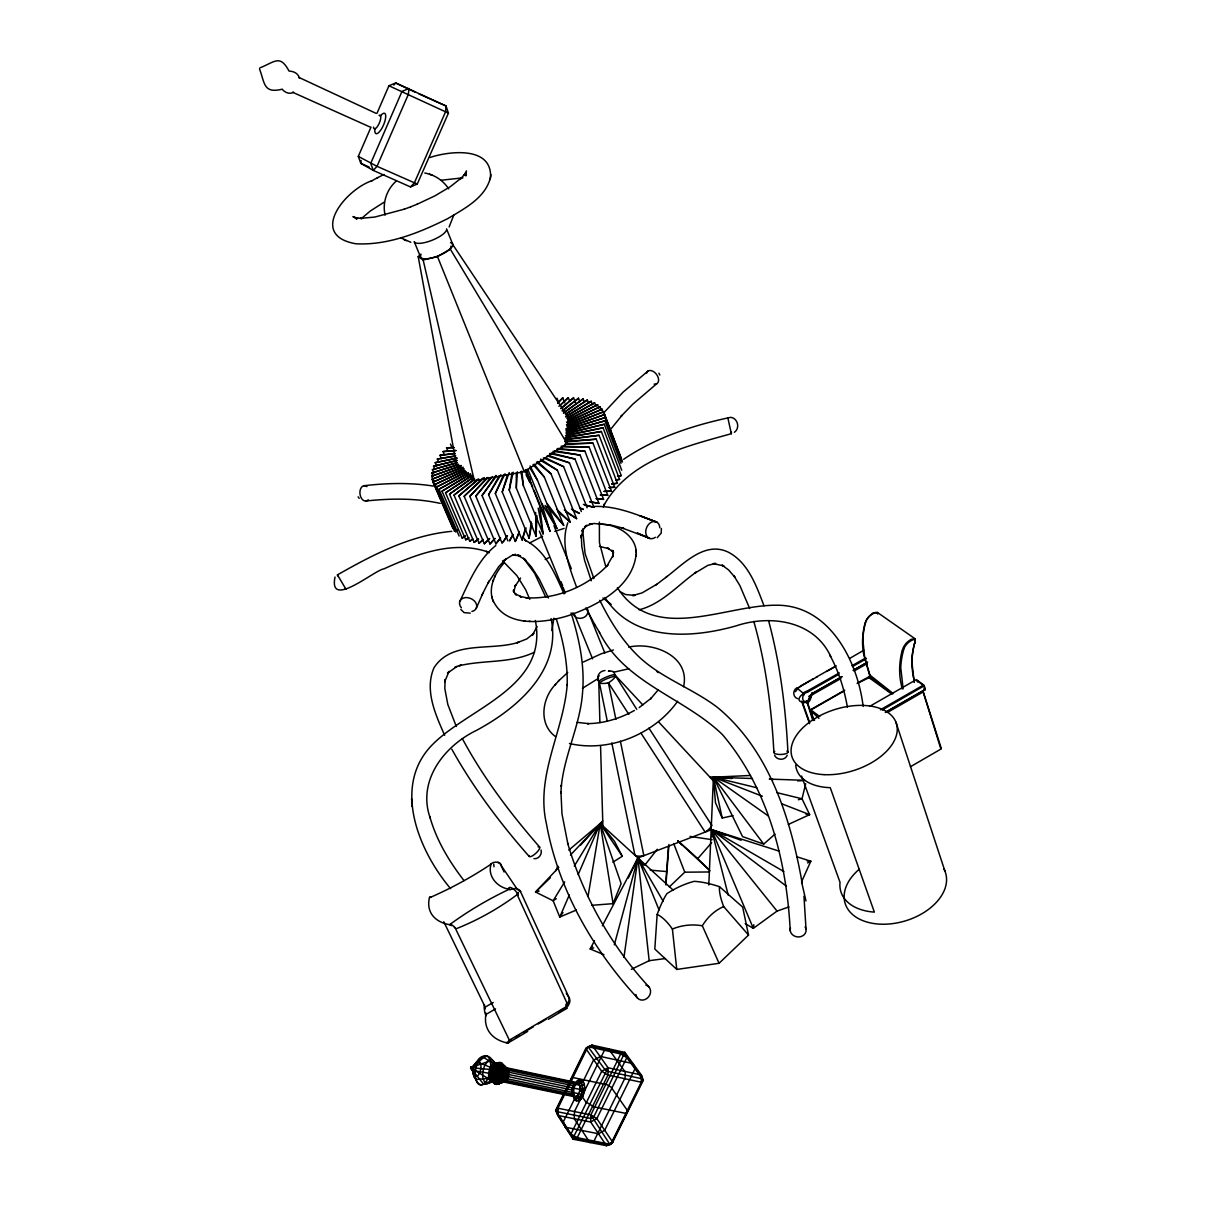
<?xml version="1.0" encoding="UTF-8"?>
<svg xmlns="http://www.w3.org/2000/svg" width="1206" height="1206" viewBox="0 0 1206 1206"><rect width="100%" height="100%" fill="white"/><g stroke="black" fill="none" stroke-linecap="round" stroke-linejoin="round"><path stroke-width="1.5" d="M536.987 515.701L536.052 536.248L516.304 488.038L516.304 472.993M560.971 791.98L561.966 813.809L567.92 844.155L567.619 843.084C583.207 896.269 611.306 946.032 648.843 986.825M624.859 1052.416L626.819 1057.602L643.311 1080.229L641.29 1082.234L607.945 1075.059L601.704 1071.26L585.754 1048.511L592.025 1045.105L608.065 1067.762L607.945 1075.059L577.146 1137.861L573.046 1139.188L570.966 1134.017L601.704 1071.26L608.065 1067.762L641.351 1074.998L641.29 1082.234L610.598 1144.404L606.452 1145.7L573.046 1139.188L557.73 1115.414L555.649 1110.289L585.754 1048.511L592.025 1045.105L624.859 1052.416L641.351 1074.998L643.311 1080.229L612.708 1142.203L610.598 1144.404L572.006 1136.61L556.69 1112.852L557.926 1108.224L587.955 1046.642L604.884 1069.511L608.005 1071.41L641.321 1078.616L642.331 1077.621L625.839 1055.009L622.809 1053.17L589.975 1045.873L586.855 1047.577L556.795 1109.249L557.835 1111.811L590.759 1118.459L593.834 1116.756L624.859 1052.416L620.743 1053.923L587.955 1046.642M582.649 529.66L585.091 553.614L593.91 578.624M625.115 1078.752L625.205 1071.486M812.769 693.495L812.754 693.329A5.291 4.206 -50.5 0 0 809.558 697.701L809.181 698.832A4.553 3.618 -50.3 0 1 808.141 700.369C801.236 705.239 800.648 692.953 807.734 692.154A41.185 32.472 -50 0 1 809.347 691.113L838.667 674.425M450.622 888.686C418.301 850.426 391 784.277 433.934 743.167C471.064 707.002 548.413 686.515 535.343 620.457M557.926 1108.224L557.73 1115.414L590.684 1122.017L596.849 1118.61L626.819 1057.602L620.743 1053.923L590.834 1114.887L590.684 1122.017L606.452 1145.7L612.708 1142.203L596.849 1118.61L590.834 1114.887L557.926 1108.224L555.649 1110.289L570.966 1134.017L577.146 1137.861M665.712 883.621L668.516 846.099M708.796 885.038L713.424 777.192L750.509 775.473M560.911 793.005L561.378 785.076L561.303 786.433C564.498 754.308 580.312 724.821 582.558 692.515C584.91 665.516 579.151 638.517 571.026 612.889M516.304 488.038L517.374 471.757M657.134 914.57L654.813 949.047L676.777 969.443L719.062 963.293L748.534 935.072L742.67 907.108L719.53 886.712A52.958 16.462 24.1 0 0 694.098 881.345A53.531 29.034 -28 0 0 666.858 893.676L665.305 896.224A55.808 11.864 -76 0 0 657.511 913.515L657.18 914.434A56.742 22.763 72.5 0 1 672.405 929.072L676.777 969.443M665.923 885.008L668.923 844.456M877.742 614.08L877.41 612.437L915.037 638.758L914.947 641.984M420.849 254.119L418.196 256.607L456.411 464.204L474.35 480.802L524.324 471.727L567.091 443.597L569.307 418.889L451.768 243.115M553.901 618.226L551.866 630.617M361.107 160.473L360.805 163.353L373.257 170.408L410.507 186.93L417.261 184.051L448.436 113.123L446.039 105.992L395.719 82.973L388.935 85.762L376.981 113.319M795.432 691.671L798.101 688.129M337.71 575.88L337.439 574.87C372.865 554.715 410.522 535.132 451.768 531.333M517.178 894.626A229.547 195.01 -37.8 0 1 455.672 928.937L509.369 1040.145L508.977 1041.999M599.382 522.047L599.427 542.625L605.834 566.88M941.012 749.016L910.394 766.76M512.053 472.571L509.234 490.149L529.057 538.283L531.288 521.972M753.84 924.701L753.328 928.334L745.202 923.63M372.036 180.689C345.655 189.402 307.44 235.592 356.056 243.793C388.287 245.421 419.402 232.743 447.728 218.618C464.37 208.653 485.716 197.799 490.495 177.252M490.556 176.905C491.701 146.077 449.31 151.036 429.969 157.489M623.939 957.458L637.944 857.963L711.57 829.622L778.925 851.074M490.164 179.573L490.887 174.553M636.15 553.976C632.818 587.367 597.045 605.412 568.84 615.482C544.615 623.17 505.043 628.416 492.726 599.714M451.496 925.65L449.597 924.701A54.104 31.477 -26.7 0 1 429.426 897.792L429.939 896.676L431.19 897.113M588.015 896.586L600.226 823.547L602.744 820.864M915.068 641.426L914.585 639.391L911.525 640.25M529.057 538.283L531.921 523.54M915.264 641.306L915.294 641.215A8.548 6.693 -53.4 0 1 915.098 642.059L914.57 643.446A72.33 55.612 -54.1 0 0 911.796 660.933L914.178 682.415M841.969 676.732L812.497 693.465A4.327 3.437 -50.5 0 0 809.904 697.279L808.306 700.46L805.412 702.405A5.698 5.427 -58.8 0 1 804.673 702.57L803.92 702.676M509.234 490.149L513.168 472.255M683.546 686.802C690.556 656.35 653.441 641.441 628.733 647.125M599.382 827.18L600.226 823.547L673.4 890.314M395.854 181.443C386.613 189.719 382.257 203.09 385.106 215.181M453.742 215.196L449.114 226.984M805.683 783.719L802.02 798.779L809.648 814.638L788.377 824.422M567.091 443.597L450.29 249.084L451.029 246.099M504.44 562.629C494.957 572.82 487.601 587.774 493.299 601.613M870.943 678.526L864.672 657.587L862.878 639.949A68.742 53.757 -53.9 0 1 865.365 623.276L866.134 620.879A13.055 10.341 -53.3 0 1 873.099 613.537M914.57 643.446L914.826 642.466M614.306 944.856L637.944 857.963L643.778 865.034M903.158 688.867L900.761 667.702A70.958 54.662 -53.8 0 1 903.445 650.562L904.244 648.104M507.53 474.606L502.224 491.958L522.123 540.032L525.092 529.328M522.123 540.032L526.102 528.002M567.83 522.741C560.112 544.177 569.322 567.106 576.634 587.352M502.224 491.958L509.218 472.586M603.271 507.033L604.462 503.972L603.905 505.344C629.035 459.908 685.249 446.582 731.409 433.678L731.394 432.261M591.814 905.314L613.07 903.656L621.12 883.576L600.226 823.547L568.78 850.109M503.595 474.727L495.319 493.465L515.294 541.464L519.379 531.469M492.892 581.337L493.586 579.664M494.535 577.373L495.199 575.775M537.107 626.502L532.374 635.155L533.896 633.391L526.705 638.984L516.982 642.783L518.821 642.18C491.535 651.3 452.009 639.783 434.009 667.747C424.256 690.179 435.562 714.661 444.667 735.283M634.235 866.617L637.944 857.963L663.3 901.455M369.142 167.046L360.805 163.353L358.303 156.388L371.011 127.112M569.322 894.958L559.765 917.057L553.132 900.776L535.524 892.003L558.815 867.355M578.156 874.561L600.226 823.547L614.532 841.396L622.296 856.29L612.829 862.2M476.325 608.171L482.807 593.367M515.294 541.464L519.153 533.052M555.755 870.807L557.956 866.044M459.697 601.704C469.255 581.699 478.058 559.72 495.817 545.504M628.251 878.104L637.944 857.963L659.064 910.002M335.027 577.041C328.243 609.889 374.508 569.986 383.93 568.855C415.708 554.534 452.657 540.002 487.541 551.851L486.274 551.368L489.259 552.74M593.654 1059.788L583.101 1081.405A3.437 2.608 -39.1 0 1 578.895 1083.727A7.221 3.784 -79.7 0 0 578.322 1083.063A7.025 3.678 -79.7 0 0 577.644 1082.656A7.643 3.995 -79.7 0 0 576.136 1082.671A3.512 2.729 73.8 0 0 579.016 1079.852A11.05 5.789 -79.8 0 1 581.247 1079.837A10.703 5.608 -79.7 0 1 584.322 1084.375M563.232 1122.047L574.433 1099.148A3.437 2.593 -38.6 0 0 573.061 1095.666M495.319 493.465L505.043 473.762M593.955 1141.147L624.693 1078.661M481.646 595.643L489.259 580.704M594.528 940.71L590.186 948.986L603.965 954.685M602.352 925.816L637.944 857.963L649.16 960.7L631.326 969.338M512.957 534.439L509.475 540.951L513.183 534.74M507.892 540.861L488.596 494.671L499.435 475.601M608.065 1067.762L574.056 1135.946L575.096 1138.524L608.533 1145.052L612.708 1142.203M564.664 881.857L553.132 900.776L556.268 898.711M574.282 866.104L600.226 823.547L622.296 856.29M488.068 583.056L498.696 566.669L506.203 558.695L503.957 560.428L511.661 555.559L515.61 554.413L512.565 555.107L520.479 555.755L517.525 555.077L525.726 560.021L523.736 558.423L531.439 566.986L539.112 578.85L548.474 598.01M488.596 494.671L500.897 474.727M502.45 1070.868L502.329 1070.853A5.97 2.427 27.5 0 1 501.621 1070.672A3 1.221 27.5 0 1 500.535 1070.235L499.314 1069.586A3.799 1.553 27.5 0 0 498.636 1069.285A8.728 3.573 27.5 0 0 498.153 1069.104L497.354 1068.787A4.221 1.719 27.4 0 1 496.676 1068.486L495.229 1067.717A1.869 0.769 27.4 0 0 494.385 1067.4A1.899 0.769 27.4 0 0 493.736 1067.416A7.01 2.849 27.5 0 0 493.39 1067.521L490.631 1067.416L478.119 1062.245L475.918 1062.953L472.496 1067.174L470.642 1067.416M503.128 541.856L507.093 535.796M787.232 755.288C785 760.73 776.845 760.443 774.538 755.212M677.666 701.214C654.315 734.288 609.136 752.755 569.458 743.514M502.133 543.363L482.068 495.56L495.952 475.42M658.175 689.892L650.622 698.832L651.421 698.033L639.15 707.605M503.204 541.841L507.47 535.75M562.976 912.55L559.765 917.057L576.468 909.972M482.068 495.56L496.375 476.129M555.68 684.239C542.007 698.033 538.178 723.992 555.469 736.58M470.807 1067.204C476.37 1066.27 476.883 1057.843 482.49 1056.592A15.256 7.402 -78.7 0 1 487.103 1056.139C492.018 1056.35 494.189 1066.315 499.751 1063.255A7.206 5.955 -64.5 0 1 500.324 1062.968A1.96 1.613 -64.5 0 1 501.168 1062.848A1.93 1.598 -64.5 0 1 501.817 1063.3L502.691 1064.461A9.678 4.764 -78.9 0 1 504.711 1067.702A4.251 2.653 -17.1 0 0 505.118 1068.034L505.676 1068.365A8.728 5.442 -16.9 0 1 506.023 1068.561A3.814 2.382 -17 0 1 506.414 1068.893L506.942 1069.616A3.015 1.884 -17.1 0 0 507.681 1070.084A6.015 3.754 -17.2 0 0 508.344 1070.265L508.465 1070.295M490.902 477.365L475.797 496.118L495.907 543.831L500.43 537.951M610.884 429.004L622.07 415.286L620.939 416.462L632.788 404.191L656.742 383.734M644.848 865.094L657.3 849.25M495.907 543.831L500.52 538.162M520.555 578.051L514.977 586.402L515.655 584.804L513.892 591.543L513.771 589.613L514.058 592.161L513.5 590.277L514.269 592.628L513.304 590.91L516.274 595.025L514.962 593.593L521.444 596.97L519.816 596.352L527.429 597.935L525.906 597.784C556.072 599.518 587.216 586.84 607.914 564.89L606.95 566.036L613.236 555.077L612.874 556.931L613.311 551.459L613.387 553.418L612.859 550.961L613.372 552.876L612.362 550.614L613.281 552.348L611.804 550.283L613.07 551.76L607.357 548.021L608.97 548.685L599.382 546.424M475.797 496.118L492.395 476.626M592.493 946.288L590.186 948.986L593.684 947.886M603.543 413.04L623.216 392.025L648.119 370.981M708.827 869.541L697.746 858.642L711.676 842.632M558.468 681.089L567.74 672.451M487.103 477.561L469.812 496.359L489.953 543.966L494.777 538.509M393.834 85.098L395.719 82.973L415.663 92.334M554.82 685.204L559.252 680.199M580.372 845.361L600.226 823.547L613.07 903.656M557.85 403.121L562.765 397.769L564.74 402.879M734.379 432.291C740.288 428.266 737.846 418.18 730.73 417.336C693.269 425.19 655.567 437.552 623.608 459.305M489.953 543.966L495.018 538.509M570.468 855.039L600.226 823.547M410.507 186.93L414.336 182.92L445.602 111.736L446.039 105.992L418.979 93.902M469.812 496.359L487.978 477.531M557.579 403.136L562.765 397.769M626.11 1112.972L628.19 1110.877M482.867 478.164L464.159 496.269L484.33 543.77L489.561 538.524M361.152 218.753L370.272 211.035L384.051 202.216M560.293 405.382L568.297 397.633L569.624 401.04M484.33 543.77L489.591 538.72M550.268 877.847L535.524 892.003L539.112 891.038M669.36 886.862L684.767 872.194L709.52 871.968M558.906 406.332L568.297 397.633M464.159 496.269L484.33 477.561M478.104 479.099L458.883 495.862L479.068 543.243L483.244 539.489M713.334 780.749A8.759 5.653 -42.4 0 0 709.671 777.146L713.424 777.192L742.534 836.602L763.7 844.094L774.991 834.145M570.875 1079.053L573.106 1077.094M561.212 408.578L573.559 397.784L575.533 402.91M479.068 543.243L483.244 539.625M940.876 748.971L922.922 691.159L922.952 692.048L887.48 712.429M458.883 495.862L478.797 479.159M560.73 408.533L573.559 397.784M573.257 1096.209A3.392 1.899 -13.9 0 0 572.262 1093.706A7.492 3.92 -79.7 0 1 572.021 1091.129A7.025 3.678 -79.7 0 1 572.126 1089.727A7.221 3.784 -79.7 0 1 572.443 1088.249L573.438 1088.219A10.688 5.608 -79.7 0 0 573.061 1090.314A10.628 5.578 -79.7 0 0 572.91 1092.41A10.733 5.623 -79.8 0 0 573.287 1096.194A10.658 5.593 -79.8 0 0 575.292 1100.143A10.733 5.623 -79.8 0 0 576.347 1100.746M474.184 479.129L453.999 495.138L474.199 542.414L478.435 538.946M665.652 577.568C683.018 564.604 704.394 540.529 728.349 552.197C748.338 562.629 756.433 586.086 764.001 605.774M562.584 410.869L578.518 398.221L579.83 401.658M474.199 542.414L478.571 538.976M562.056 410.794L578.518 398.221M453.999 495.138L474.802 479.234M655.386 585.392L667.159 576.408M582.423 688.325L598.568 678.254M806.663 702.917L807.583 702.842A6.437 5.125 -50.3 0 0 810.884 697.49A3.558 2.819 -50.5 0 1 813.055 694.324L812.573 693.51A4.251 3.181 -48.1 0 0 809.919 697.264A5.729 4.553 -50.3 0 1 806.965 702.013L812.769 720.284M473.491 476.747L449.536 494.113L469.737 541.268L472.677 539.067M788.95 906.927L777.041 911.088L753.328 928.334L711.57 829.622L741.147 840.25M563.473 413.206L583.116 398.945L584.443 402.382M469.737 541.268L472.752 539.097M798.372 687.933L800.633 686.365A40.914 32.351 -50 0 1 802.231 685.325L810.206 680.742M563.579 412.618L583.116 398.945M449.536 494.113L472.586 477.983M465.727 539.806L468.742 537.755L465.727 539.806L445.542 492.772L471.682 475.375M565.493 414.532L587.352 399.97L588.679 403.407M798.628 687.435L800.814 685.988A42.3 23.849 -18 0 1 802.397 685.008L804.402 683.817M798.357 687.616L796.97 688.912M482.49 1056.592L493.42 1063.828L496.48 1063.556A7.146 5.427 61.1 0 1 496.932 1063.285A1.93 1.462 60.9 0 1 497.671 1063.164A11.397 5.593 -78.9 0 1 501.153 1062.863A10.929 5.367 -78.9 0 1 503.445 1066.511A1.884 1.176 -17 0 1 504.048 1066.858L504.726 1067.702M657.195 537.71L661.235 533.067L661.37 528.469M565.674 413.914L587.352 399.97M445.542 492.772L472.27 475.571M656.953 584.201L642.074 592.915L632.592 595.568L634.884 595.417L625.658 594.558L619.703 591.528M470.219 473.868L442.014 491.159L462.184 538.072L465.365 536.082M565.584 416.959L591.196 401.266L592.508 404.719M811.337 711.404L813.703 720.57M844.381 690.797L810.326 710.274L818.949 718.369M869.767 674.983L893.224 693.586M462.184 538.072L465.32 536.173M565.87 416.266L591.196 401.266M442.014 491.159L470.747 474.124M418.196 256.607L423.155 259.983L437.507 256.637L450.29 249.084M509.369 1040.145L568.147 1005.608L517.148 894.581M495.53 1008.879L485.897 1014.502A52.22 33.376 -27.5 0 0 506.249 1042.738L511.043 1039.934M515.821 1037.115L519.017 1035.245M523.796 1032.426L533.369 1026.803M538.147 1024L546.122 1019.311M558.875 1011.819L563.669 1009M508.495 1042.708L527.655 1031.447M548.248 1019.341L567.408 1008.08M493.254 1002.457L485.219 1007.131L443.778 921.731M508.555 1074.456A6 0.814 7.1 0 1 507.877 1074.305L506.264 1073.717A8.683 1.176 7.2 0 0 505.932 1073.626L504.289 1073.008A10.914 5.367 -78.9 0 1 502.51 1079.476A10.718 5.261 -78.9 0 1 499.284 1083.606L500.234 1083.003A4.357 3.301 61.8 0 1 500.927 1082.732L501.621 1082.596A8.909 6.769 61.3 0 0 502.028 1082.521A3.889 2.955 61.5 0 0 502.585 1082.325L503.49 1081.737A3.09 2.352 61.7 0 1 504.41 1081.526A6.166 4.688 61.8 0 1 505.118 1081.616L576.423 1096.435M882.189 709.972L923.932 685.958L925.108 689.817L924.369 688.219M885.913 712.037L925.228 689.425L924.158 685.355L916.862 680.018L917.495 681.993M885.279 712.475L924.912 689.802L923.947 689.154M869.662 706.354L916.063 679.777L923.902 685.897M880.38 709.791L923.359 685.129M529.63 542.971L542.61 536.278M804.764 683.817L806.121 683.048M813.055 694.309L840.883 678.526M853.999 671.079L867.099 663.647M844.713 690.224L810.779 709.58L810.266 711.058L813.477 720.208M857.511 682.943L869.677 676.415L892.033 693.54M857.165 683.516L870.28 677.018M806.271 682.762L812.678 679.129M816.206 677.154L836.21 665.833M849.823 658.34L863.722 650.275M826.683 671.425L833.753 667.431M839.301 672.903L811.849 688.445M852.024 665.682L865.848 657.858M852.582 666.541L866.405 658.702M812.723 693.224L841.818 676.732M853.139 670.31L867.687 662.049M853.441 670.235L866.541 662.803M459.124 536.052L438.984 489.259L468.335 472.692M566.926 418.482L594.618 402.834L595.93 406.301M811.955 679.747L817.231 676.777M811.593 688.596L808.729 690.164A40.974 22.462 -18.7 0 1 807.01 691.053L805.457 691.807M910.801 639.451L915.037 638.758M873.234 613.04L877.365 612.392M873.054 613.372L875.677 612.422L876.732 613.221M377.222 177.885L383.93 174.493M567.302 417.743L594.618 402.834M438.984 489.259L467.943 473.445M593.849 1060.074L600.166 1056.622M371.222 181.126L377.855 177.538M634.431 710.455C620.125 718.414 603.965 723.525 587.518 723.63L588.664 723.66L577.177 722.364M583.267 662.064L601.025 653.878L613.417 649.974M807.583 862.923L810.839 861.22L796.653 856.712M455.823 532.057L436.451 487.118L465.908 471.787M567.966 420.095L597.588 404.688L598.9 408.156M545.187 559.539L548.986 557.594M567.559 419.778L597.588 404.688M436.451 487.118L466.27 472.119M797.256 688.34L802.955 693.013L804.824 692.108M454.526 531.273L457.843 529.675L454.526 531.273L432.034 479.264L461.401 467.476M470.551 1068.064L472.209 1069.375L474.079 1077.29L475.918 1079.476L489.274 1078.345L491.777 1079.476A7.01 4.357 -16.9 0 0 492.169 1079.958A1.899 1.176 -16.8 0 0 492.772 1080.305A1.884 1.176 -16.8 0 0 493.676 1080.259A10.643 5.231 -78.9 0 0 495.877 1083.877L497.279 1083.169A4.372 3.588 -64 0 1 497.927 1082.958L498.726 1082.822A8.97 7.402 -64.3 0 0 499.194 1082.747A3.92 3.226 -64.2 0 0 499.857 1082.536L501.018 1081.918A3.105 2.563 -64.2 0 1 502.073 1081.707A6.181 5.08 -64.1 0 1 502.796 1081.797L574.011 1096.601M464.642 470.265L434.446 484.722L464.928 470.626M567.031 422.613L600.075 406.784L601.402 410.266M495.048 1083.983A11.397 5.593 -78.9 0 0 498.545 1083.712A11.005 5.397 -78.9 0 0 501.862 1079.476A11.201 5.502 -78.9 0 0 503.746 1072.873A11.261 5.533 -78.9 0 0 503.445 1066.526A1.899 1.191 -17 0 0 502.555 1066.541A7.025 4.387 -17 0 0 501.892 1066.677L498.289 1066.662L490.118 1060.994L471.094 1067.37M566.684 422.221L600.075 406.784M534.544 652.129C511.193 663.541 484.164 659.788 459.426 665.697L461.28 665.079L455.054 667.114L456.953 666.496L447.486 673.129L449.039 671.395L444.728 681.722L445.165 679.581L444.818 688.551L447.818 704.44L456.275 726.434M453.004 528.53L432.969 482.099L463.722 468.591M566.458 424.798L602.08 409.151L619.944 456.26M417.05 204.281L434.989 195.824L450.366 186.644L461.792 177.614L460.406 179.001L465.169 173.649L464.009 175.518L466.436 170.92L465.848 175.895L465.667 174.161M495.877 1083.877L496.043 1083.802A11.095 5.457 -78.9 0 0 499.284 1083.606A1.93 1.462 61.6 0 1 498.545 1083.742A1.945 1.477 61.6 0 1 497.776 1083.29A7.176 5.457 61.5 0 1 497.294 1082.837L494.128 1081.239L485.792 1084.3L483.516 1084.058L470.837 1068.23M567.89 423.623L602.08 409.151M432.969 482.099L463.933 468.983M410.643 206.844L417.14 204.236M567.227 426.336L603.588 411.743L621.482 458.989M567.046 425.839L603.588 411.743M432.034 479.264L463.255 467.204M404.116 209.256L410.779 206.799M433.828 481.375L431.627 476.234L461.144 465.486M565.961 428.627L604.553 414.578L622.507 461.928M554.82 531.379L564.137 528.424M567.619 427.467L604.553 414.578M431.627 476.234L461.189 465.923M404.477 209.12L374.764 217.065L360.504 218.376L362.493 218.392L355.529 217.758L357.669 218.301L352.936 216.583L356.901 219.085L355.393 217.879M433.21 476.46L431.733 473.054L458.521 464.28M566.127 430.346L605.005 417.608L621.663 461.551M590.247 1142.549L594.362 1141.238M566.127 429.758L605.005 417.608M431.733 473.054L458.491 464.687M433.843 473.114L432.381 469.707L457.195 462.486M565.976 432.155L604.899 420.834L621.03 463.315M613.537 672.255L628.793 668.772M504.726 1079.084A8.728 3.573 27.5 0 1 504.364 1079.099L503.761 1079.114A4.266 1.749 27.7 0 0 503.309 1079.174L502.51 1079.476A1.884 0.769 27.6 0 1 501.862 1079.491A1.915 0.784 27.6 0 1 501.003 1079.159A7.04 2.879 27.6 0 1 500.4 1078.857L496.932 1077.651L487.933 1078.375L471.003 1068.019M566.76 431.356L604.899 420.834M432.381 469.707L457.119 462.893M798.402 799.714L802.02 798.779L776.709 792.598M435.004 469.647L433.542 466.255L456.968 460.3M566.217 433.889L604.266 424.241L621.738 470.219M566.413 433.255L604.266 424.241M433.542 466.255L456.833 460.707M752.514 778.518L713.424 777.192L715.444 802.638L722.183 818.06L733.097 815.603M493.676 1080.274L495.259 1079.898A4.221 2.623 -16.9 0 1 495.998 1079.807L496.842 1079.762A8.728 5.442 -16.9 0 0 497.339 1079.747A3.799 2.367 -16.9 0 0 498.078 1079.641L499.42 1079.325A3.015 1.869 -16.9 0 1 500.55 1079.249A5.985 3.708 -16.9 0 1 501.289 1079.355L572.383 1094.159M436.647 466.074L435.2 462.682L457.074 457.963M565.463 435.909L603.075 427.798L621.256 475.586L617.608 476.34M639.09 609.814C661.762 604.025 677.772 585.151 696.269 572.081L694.686 573.272L707.801 565.388L715.625 563.413L713.334 563.594L723.917 565.961L722.017 565.101L728.65 569.986L734.921 577.282L733.896 575.835L739.836 585.483L749.68 608.548M566.458 435.11L603.075 427.798M435.2 462.682L456.878 458.355M470.265 613.145L464.114 612.633L460.813 609.422M440.868 180.282L462.953 177.81M617.623 476.28L621.256 475.586M809.603 697.686L810.884 697.49M438.788 462.426L437.341 459.034L455.687 455.793M565.101 437.884L601.342 431.492L619.598 479.37L615.889 479.988M507.937 1042.979L506.43 1042.798M566.217 437.1L601.342 431.492M437.341 459.034L455.476 456.139M501.334 1082.641L501.485 1082.626A9.151 4.507 -78.9 0 0 504.244 1079.084A9.331 4.598 -78.9 0 0 505.811 1073.596M615.934 479.913L619.598 479.37M441.411 458.702L439.964 455.325L454.647 453.335M566.277 439.708L599.065 435.291L617.412 483.259L611.819 483.938L617.412 483.259M649.16 960.7L665.426 958.529M565.674 439.21L599.065 435.291M439.964 455.325L454.933 453.577M364.031 485.716C387.005 483.063 410.402 482.43 433.301 486.093M444.486 454.948L443.039 451.572L455.808 450.411M565.328 441.969L596.277 439.18L614.698 487.239L609.09 487.646M366.232 500.972C390.834 498.349 415.964 498.048 440.235 503.384M564.815 441.426L596.277 439.18M443.039 451.572L456.034 450.652M797.663 780.9L802.955 780.583M609.181 487.541L614.698 487.239M447.984 451.18L446.552 447.803L454.029 447.486M564.936 444.321L592.96 443.13L611.472 491.249L604.055 491.445M865.35 623.261L865.124 623.487A15.301 12.105 -53.4 0 1 865.923 620.984A13.748 10.884 -53.3 0 1 873.28 613.206M565.493 443.718L592.96 443.13M446.552 447.803L453.863 447.652M573.061 1090.314L572.126 1089.727M594.573 506.445C616.387 505.751 637.115 514.676 657.074 522.304L639.964 515.791L655.34 521.58M604.191 491.279L611.472 491.249M561.529 446.823L589.146 447.125L607.764 495.304L600.437 495.078M584.654 1088.159A3.407 0.904 1.5 0 1 579.935 1088.279A7.492 3.92 -79.7 0 0 579.679 1085.686A3.407 1.899 -13.9 0 0 584.292 1084.345A10.944 5.729 -79.8 0 1 584.654 1088.159A10.628 5.563 -79.8 0 1 584.503 1090.284L579.815 1089.696A7.191 3.769 -79.7 0 1 579.558 1091.098A7.221 3.784 -79.7 0 1 577.357 1095.591A7.115 3.724 -79.7 0 1 575.805 1096.736A7.613 3.98 -79.7 0 1 574.297 1096.736A7.04 3.678 -79.7 0 1 573.634 1096.329A3.482 2.789 -56 0 1 575.292 1100.128M470.973 1067.189C477.591 1065.968 480.44 1057.587 487.103 1056.124A14.623 7.085 -78.7 0 1 490.118 1061.009A15.075 7.296 -78.7 0 1 487.902 1078.556M561.167 446.175L589.146 447.125M769.262 779.091L804.628 780.312M600.332 494.897L607.764 495.304M807.236 861.024L810.839 861.22L801.553 881.812L805.985 900.988M504.289 1073.008L502.842 1072.722A6.995 0.95 7.1 0 0 502.178 1072.647L490.48 1069.496L471.109 1067.687M556.84 449.145L584.88 451.119L603.573 499.359L596.126 498.666M731.906 778.503L713.424 777.192L722.183 818.06M650.245 870.159L666.059 871.501M903.369 650.547L902.495 650.29A15.784 12.316 -53.2 0 1 903.249 647.667A14.186 11.08 -53.2 0 1 910.847 639.617M523.404 620.788L524.927 620.924M528.982 621.256L530.369 621.376M337.439 574.87L345.971 589.221L345.278 588.618M557.594 448.481L584.88 451.119M596.337 498.485L603.573 499.359M806 814.216L809.648 814.638L781.654 803.754M600.347 524.143C617.743 524.263 637.959 536.353 636.21 555.906M572.096 1089.998L501.093 1075.179A5.94 0.799 7.2 0 0 500.369 1075.028L497.113 1074.606A8.683 1.176 7.2 0 1 496.601 1074.531L491.897 1073.792A6.965 0.95 7.2 0 1 491.641 1073.672L475.601 1071.003L470.551 1067.747M552.966 451.33L580.146 455.084L598.945 503.369L589.915 501.907M690.028 836.406L712.158 839.693M554.549 450.773L580.146 455.084M533.911 858.672C538.494 859.35 542.399 854.361 541.057 850.004M589.824 501.606L598.945 503.369M565.328 1127.188L598.508 1133.761L604.703 1130.308L634.989 1068.818L633.029 1063.602L599.97 1056.335M592.508 1106.55L625.899 1113.409M501.44 1079.491A7.432 3.663 -78.9 0 1 502.495 1070.898A7.206 3.558 -78.9 0 1 504.817 1068.109L575.518 1082.973M496.676 1068.486A9.738 4.794 -78.9 0 1 499.601 1064.747A10.1 4.96 -78.9 0 1 502.691 1064.461A4.342 3.588 -64.8 0 0 503.158 1064.898L503.776 1065.335A8.97 7.402 -64.3 0 1 504.153 1065.591A3.904 3.226 -64.5 0 1 504.621 1066.044L505.329 1067.039A3.09 2.548 -64.7 0 0 506.143 1067.642A6.166 5.08 -64.8 0 0 506.822 1067.853L507.063 1067.898A7.206 3.558 -78.9 0 1 508.585 1070.325L579.558 1085.204M502.57 1070.898L573.302 1085.717A3.407 1.342 28.2 0 0 574.795 1084.39M508.781 1074.516L579.86 1089.38M577.93 1082.792L507.063 1067.898A7.522 3.708 -78.9 0 0 504.741 1068.109M572.895 1077.516L605.744 1084.495M579.558 1091.098L584.111 1092.38A10.703 5.608 -79.7 0 0 584.503 1090.239M424.768 173.031C434.537 174.659 443.356 180.629 448.722 188.905M504.636 1068.079L504.515 1068.049A6.105 4.613 60.8 0 1 503.807 1067.853A3.06 2.322 60.9 0 1 502.857 1067.265L501.892 1066.285A3.874 2.94 61.1 0 0 501.319 1065.848A8.909 6.769 61.2 0 0 500.882 1065.591L500.173 1065.184A4.296 3.256 60.8 0 1 499.601 1064.747L498.44 1063.602A1.915 1.462 60.9 0 0 497.671 1063.164M549.619 453.486L575.006 459.019L593.91 507.334L584.85 505.133M429.442 897.792A208.08 109.173 -26.5 0 0 491.098 864.144C487.088 876.445 497.852 887.887 509.445 889.214M509.294 889.184L509.369 889.199A241.728 158.483 -27.2 0 0 449.597 924.685M756.81 787.759L713.424 777.192L763.7 844.094M551.278 452.989L575.006 459.019M564.966 1007.99L565.252 1008.065A7.945 6.166 -39.3 0 0 569.443 998.417L520.479 891.52M259.938 67.853C274.832 61.988 279.913 54.059 289.003 71.018C293.631 71.471 297.686 72.707 299.525 78.149L299.043 77.486L375.88 113.258M731.333 433.678L727.896 418.06M583.433 504.394L593.91 507.334M410.839 242.27L400.889 237.929M547.132 455.868L569.473 462.878L587.126 507.771M579.875 508.269L583.312 509.46M769.88 778.488L773.242 779.649M520.238 891.445L519.228 890.857M548.805 455.476L569.473 462.878M429.472 174.192L430.632 174.599M430.994 174.734L432.155 175.156M417.261 184.051L377.026 166.322L358.303 156.388M579.86 507.877L583.297 509.218M762.403 796.262L713.424 777.192L768.237 815.919M470.672 1068.245C476.008 1073.054 475.149 1090.556 486.41 1082.702C488.731 1081.993 492.5 1080.094 494.008 1083.094A7.221 5.955 -64.2 0 0 494.37 1083.561A1.96 1.613 -64.1 0 0 495.033 1084.013A1.945 1.598 -64 0 0 495.877 1083.862M712.203 836.949L711.57 829.622L725.349 835.351M388.935 85.762L448.436 113.123M543.393 457.888L563.609 466.632L581.337 511.54M649.989 538.554L637.265 533.052L648.285 537.755L621.211 527.64L623.954 528.454L611.065 525.077L594.211 523.51L589.463 524.128L592.297 523.645L584.593 526.781L587.005 525.183L581.835 531.137L583.433 528.56L581.051 537.801L581.307 535.057L581.789 546.574L584.609 560.458L591.287 580.749M369.941 126.962L292.726 92.319L293.51 92.289C288.385 95.349 282.988 90.631 282.279 89.184C263.194 93.887 264.868 82.913 259.501 68.908M403.693 239.512L404.824 240.039M405.171 240.19L406.286 240.718M572.579 510.289L579.332 513.424M524.444 539.926C545.594 550.042 554.971 573.8 564.061 593.925M545.112 457.587L563.609 466.632M716.681 778.88L713.424 777.192L716.56 779.242M571.478 509.128L579.498 513.319M728.243 895.199L711.57 829.622L783.87 871.561M540.454 460.315L557.413 470.265L576.619 518.64L565.765 511.887M605.955 1084.058L612 1087.767M586.508 1102.284L592.719 1106.113M611.186 604.357L602.94 597.995M809.935 697.294L808.729 696.299M540.62 459.139L557.413 470.265M564.318 510.032L576.619 518.64M656.999 671.606L658.401 672.586M715.037 833.934L711.57 829.622L786.508 886.274M891.897 694.189L868.365 677.139M536.414 462.139L550.961 473.732L570.272 522.108L557.79 511.691M502.525 560.79L516.861 575.579L525.665 589.749L529.781 599.322M811.713 692.817L812.723 693.706M806.181 701.379L806.965 702.028M518.881 890.586L518.007 889.817M819.763 716.545L810.794 709.897M923.118 691.43L941.208 748.172M802.955 693.013L804.055 694.731M677.742 840.612L697.746 858.642M537.529 461.581L550.961 473.732M677.787 840.868L709.957 870.717M556.675 509.279L570.272 522.108M677.727 840.959L681.722 844.743M517.645 889.455L516.711 888.445M637.582 998.176C592.794 949.589 558.182 889.244 546.424 823.743C535.283 775.518 563.715 731.288 567.227 684.284L567.167 685.46C567.875 662.742 563.036 640.22 556.207 618.678M642.798 704.892L614.728 674.682A9.301 5.563 -43.3 0 0 609.799 671.094M659.049 722.379L713.289 780.779M533.052 464.611L544.298 477.033L563.684 525.394L546.981 506.264M719.53 886.712A53.365 15 57.3 0 0 723.675 906.58L748.534 935.072M529.057 856.305C499.962 823.231 473.31 787.774 451.828 749.258M516.575 888.294L500.942 865.184L504.078 871.968M539.685 847.14C510.47 813.613 483.38 777.855 462.32 738.585M523.54 558.333L534.59 573.242L545.821 597.272M711.57 829.622L777.041 911.088M605.005 597.588C633.316 642.12 691.958 638.441 736.353 625.793C770.408 614.472 814.291 620.623 830.723 656.516L829.879 655.205C838.743 671.38 844.275 689.184 847.426 707.319M617.412 587.759C654.059 644.185 723.766 605.276 775.594 605.231C828.748 604.221 857.602 660.466 863.134 706.339M534.137 464.099L544.298 477.033M523.208 537.439L526.238 541.343M547.464 504.108L563.684 525.394M464.054 880.651C449.16 861.416 436.316 840.115 429.788 816.522L430.21 818.015C416.959 780.87 444.17 745.941 476.46 730.384C517.148 708.54 561.86 670.325 551.097 618.603M814.608 720.118L813.975 718.927M358.107 496.857L359.192 498.349M624.783 1071.395L608.517 1048.768L604.417 1050.305L574.463 1111.57L574.282 1118.731L589.84 1142.459M611.789 1088.189L627.964 1111.299M570.664 1079.491L574.448 1085.129M582.392 1096.932L586.297 1102.721M599.397 632.245C624.738 683.395 684.043 697.339 722.469 734.62C768.222 788.558 786.779 861.446 790.232 930.851M636.783 709.369L614.728 674.682A9.301 1.658 -22.6 0 0 606.362 677.018A9.301 1.658 -22.6 0 0 598.749 681.315L599.895 722.59M648.918 728.138L711.736 825.251M628.854 714.404L608.412 682.852A9.301 2.729 -11.5 0 1 599.442 682.958L598.749 681.315A9.301 5.548 -1.3 0 1 599.171 675.737M641.049 733.218L705.133 832.11A9 3.317 -33.3 0 0 711.676 825.266M529.886 467.973L537.439 480.139L556.931 528.469L541.449 503.008L527.806 469.285M566.247 993.171L567.076 994.513M525.454 471.199L530.127 478.812M567.348 994.965L569.443 998.417M585.845 607.93L594.648 624.331M594.287 623.743L599.638 632.637M590.834 1114.887L609.588 1143.951L611.653 1143.303L642.301 1081.239L641.351 1074.998M530.052 465.968L537.439 480.139M545.097 505.45L556.931 528.469M526.057 474.787L530.097 482.686L525.228 470.672M599.789 600.332C609.965 620.758 621.783 640.145 638.095 655.989C661.024 678.058 692.184 688.204 717.269 707.274C769.503 750.207 790.85 819.175 802.216 883.425M658.943 373.167L659.833 375.036M723.675 906.58A54.195 44.17 -87.2 0 0 702.314 925.771L719.062 963.293M435.306 484.797L437.522 489.938M572.865 612.829C574.885 622.01 589.96 618.874 587.654 609.407M561.664 583.387L561.031 581.91L561.423 583.207M562.071 584.322L562.659 585.724M450.471 444.034L451.888 447.411M564.257 592.116L539.368 531.183M414.306 241.833L420.638 257.285M520.856 471.486L523.389 485.656L543.062 533.911L539.489 503.791L534.017 490.299M574.026 613.372L592.568 658.823M525.409 469.797L550.042 531.318L541.449 503.008M553.961 525.756L571.342 568.75M587.955 611.186L604.824 652.959M525.816 470.069L532.645 486.923M437.507 256.637L524.324 471.727M563.428 1122.349L565.508 1127.489M446.537 228.854L452.747 244.351M563.081 587.473L565.282 593.111M556.976 398.191L558.303 401.583M673.672 843.522L684.767 872.194M540.137 505.51L550.042 531.318M801.598 776.061L840.024 882.31A52.672 34.054 -16.8 0 0 874.365 912.113L830.256 787.669A54.587 32.14 -17.6 0 1 795.734 765.071M807.583 702.842L813.718 720.238M802.895 703.46L809.588 722.394M801.613 701.183L809.573 723.706M870.476 678.405L863.541 653.546A73.234 57.225 -54 0 1 864.943 623.472M895.877 722.077L944.976 871.245M753.795 621.437C765.991 663.978 771.493 708.193 773.89 752.288M491.716 596.352L492.274 598.221M526.404 469.405L530.459 483.018M768.614 620.819C780.161 663.692 785.709 707.997 787.925 752.288M902.133 688.897L900.565 681.104A75.541 58.174 -53.9 0 1 902.239 650.23M914.404 681.812L912.867 674.048M423.155 259.983L474.35 480.802M615.904 719.409L608.412 682.852A9.301 2.623 -33.1 0 0 615.422 676.325A9.301 1.643 -22.6 0 0 607.055 678.661A9.301 1.643 -22.6 0 0 599.442 682.958L607.311 721.203M620.381 741.193L643.868 855.687A9.015 3.482 -11.4 0 1 634.929 855.235M611.789 742.926L634.944 855.235M538.193 508.163L543.062 533.911M521.866 471.124L523.389 485.656M485.837 1012.965L485.912 1013.809M803.95 896.179L806.03 929.208M485.294 1008.925L485.219 1007.96M637.944 857.963L638.411 863.511M411.548 798.598L412.12 806.618M636.029 550.253L636.09 552.212M600.573 746.393L602.879 825.974M535.63 512.444L536.052 536.248M538.072 846.823A7.055 2.156 -42.6 0 1 536.218 852.959A7.055 2.156 -42.6 0 1 529.027 855.521M368.237 499.781A7.718 5.05 83.1 0 1 361.634 498.591A7.718 5.05 83.1 0 1 360.669 488.656A7.718 5.05 83.1 0 1 366.956 486.621M786.855 750.991A7.04 2.171 -1.6 0 1 785.588 753.795A7.04 2.171 -1.6 0 1 776.483 754.097A7.04 2.171 -1.6 0 1 774.765 751.383M646.461 373.363A7.718 5.035 52.8 0 1 652.793 371.177A7.718 5.035 52.8 0 1 658.582 379.317A7.718 5.035 52.8 0 1 654.119 384.141M645.873 985.121A8.005 6.904 -50.9 0 1 650.441 992.96A8.005 6.904 -50.9 0 1 642.934 1000.06A8.005 6.904 -50.9 0 1 635.924 994.543M461.37 607.764A8.939 6.663 23 0 1 463.27 598.086A8.939 6.663 23 0 1 475.586 602.442A8.939 6.663 23 0 1 471.893 611.472M446.491 230.044A17.397 5.367 -22 0 1 430.648 240.808A17.397 5.367 -22 0 1 414.306 241.863M450.486 242.617A17.321 5.472 -22 0 1 439.09 255.506A17.321 5.472 -22 0 1 420.864 254.888M602.97 825.944A8.759 5.653 0.7 0 1 602.291 821.437M598.704 681.435A9.316 8.02 24.3 0 1 604.99 670.506M608.698 670.853A9.316 8.02 24.3 0 1 609.739 671.214M608.412 671.124A9.301 7.266 -21.9 0 1 609.09 671.139M943.635 868.441A52.476 34.22 -16.7 0 1 919.394 915.128A52.476 34.22 -16.7 0 1 854.15 915.806A52.476 34.22 -16.7 0 1 859.185 869.315M569.142 998.674A5.487 2.578 -55.7 0 1 567.016 1004.101M565.946 1004.176A5.548 1.131 86.2 0 1 565.343 1008.849M508.54 888.415A7.146 2.759 47.8 0 1 512.912 888.656A7.146 2.759 47.8 0 1 518.414 895.154M518.55 892.666A5.261 1.613 -36.2 0 1 516.771 894.219M455.205 928.168A5.774 0.829 42.2 0 1 454.361 927.474M490.902 863.798A8.517 6.904 -49.2 0 1 501.123 865.049A5.156 4.191 -37.1 0 0 497.776 862.305M509.837 889.907A8.683 6.919 -28.8 0 1 520.706 891.385M485.098 1007.854A4.688 1.915 75.7 0 1 485.098 1006.995M485.777 1013.643A4.673 1.447 72.5 0 1 485.792 1014.336M509.068 1042.361A5.774 2.623 57.4 0 1 507.832 1042.723M450.773 924.233A5.623 1.613 40.3 0 1 455.129 927.761M494.023 866.797A6.98 1.116 80 0 1 493.736 864.144M486.139 1015.723A5.608 1.07 81.3 0 1 484.45 1010.221A5.608 1.07 81.3 0 1 484.556 1004.824M805.111 926.856A8.005 6.919 6.3 0 1 799.05 936.956A8.005 6.919 6.3 0 1 790.458 927.927M655.386 537.288A8.939 6.678 -66.9 0 1 645.979 534.092A8.939 6.678 -66.9 0 1 651.617 522.077A8.939 6.678 -66.9 0 1 659.848 527.791M672.405 929.072A55.295 48.843 32.1 0 1 702.314 925.771M904.153 648.074A13.492 10.522 -53.2 0 1 911.419 640.507M912.897 674.033A75.405 57.933 -54.2 0 1 914.615 643.19M797.739 698.711A5.789 5.141 -82 0 1 797.045 687.721M803.995 701.545A5.804 3.558 -33.2 0 1 799.065 699.616A5.804 3.558 -33.2 0 1 803.241 693.993M380.131 116.349A11.035 3.603 -66.8 0 1 385.709 116.831A11.035 3.603 -66.8 0 1 379.332 131.876A11.035 3.603 -66.8 0 1 375.006 128.454M379.046 115.339A7.417 2.412 -66.9 0 1 379.016 123.766A7.417 2.412 -66.9 0 1 373.483 127.112M480.666 1064.28A7.929 3.829 -78.6 0 1 480.847 1068.742M480.606 1064.189A7.598 3.663 -78.6 0 0 479.053 1061.642A7.929 3.829 -78.6 0 0 476.671 1061.883A7.598 3.663 -78.6 0 0 474.486 1064.808M478.3 1062.215A14.623 7.085 -78.7 0 1 482.626 1056.577M488.626 1060.466A12.346 6.015 -78.8 0 1 492.365 1060.104A11.834 5.759 -78.8 0 1 494.822 1064.039A12.196 5.94 -78.8 0 1 493.043 1078.224M493.073 1078.089A11.909 5.804 -78.8 0 1 489.5 1082.687A12.346 6.015 -78.8 0 1 485.732 1082.973A11.834 5.759 -78.8 0 1 483.32 1078.978M485.129 1065.29A11.909 5.804 -78.8 0 1 488.671 1060.692M493.224 1063.737A9.723 4.764 -78.8 0 1 496.194 1063.466A9.331 4.568 -78.8 0 1 498.138 1066.586M496.797 1077.35A9.331 4.568 -78.8 0 1 493.993 1080.953M490.541 1067.325A9.331 4.568 -78.8 0 1 493.314 1063.737M494.746 1064.25A9.512 4.658 -78.8 0 1 497.641 1063.994A9.105 4.462 -78.8 0 1 499.54 1067.039A9.392 4.598 -78.8 0 1 498.184 1077.953A9.166 4.492 -78.8 0 1 495.44 1081.375A9.497 4.658 -78.8 0 1 492.545 1081.601A9.166 4.492 -78.8 0 1 490.721 1078.496M492.108 1067.747A9.105 4.462 -78.8 0 1 494.822 1064.25M496.209 1063.737A10.432 5.11 -78.9 0 1 499.39 1063.436A10.01 4.899 -78.8 0 1 501.485 1066.782A10.311 5.05 -78.8 0 1 500.008 1078.767M493.314 1067.581A10.01 4.899 -78.8 0 1 496.299 1063.722M493.736 1067.416A10.718 5.261 -78.9 0 1 496.932 1063.285A11.095 5.442 -78.9 0 1 500.324 1062.983A10.643 5.216 -78.9 0 1 502.555 1066.541A10.96 5.382 -78.9 0 1 502.842 1072.722A10.914 5.352 -78.9 0 1 501.003 1079.159A10.718 5.261 -78.9 0 1 497.776 1083.29A11.095 5.442 -78.9 0 1 494.37 1083.546A10.643 5.216 -78.9 0 1 492.169 1079.958M494.52 1067.385A10.929 5.367 -78.9 0 1 497.776 1063.179M504.801 1067.823A10.1 4.96 -78.9 0 1 505.073 1073.506M494.867 1074.516A10.1 4.96 -78.9 0 1 496.57 1068.622M500.746 1065.516A9.482 4.673 -78.9 0 1 503.656 1065.26A9.09 4.477 -78.9 0 1 505.555 1068.305M505.646 1068.41A9.482 4.673 -78.9 0 1 505.902 1073.762M496.299 1074.712A9.482 4.673 -78.9 0 1 497.882 1069.164M498.108 1069.013A9.09 4.477 -78.9 0 1 500.822 1065.516M501.892 1066.3A8.894 4.387 -78.9 0 1 504.621 1066.044A8.517 4.206 -78.9 0 1 506.414 1068.893A8.789 4.327 -78.9 0 1 505.163 1079.114M505.208 1078.752A8.517 4.206 -78.9 0 1 502.631 1082.038M499.42 1069.571A8.517 4.206 -78.9 0 1 501.967 1066.285M502.857 1067.265A8.02 3.965 -78.9 0 1 505.314 1067.039A7.688 3.799 -78.9 0 1 506.942 1069.616A7.929 3.904 -78.9 0 1 503.43 1081.872M502.812 1067.22A7.929 3.904 -78.9 0 0 499.118 1074.878A7.929 3.904 -78.9 0 0 500.957 1082.068A8.02 3.95 -78.9 0 0 503.49 1081.722M507.952 1074.44A7.583 3.739 -78.9 0 0 507.741 1070.174A7.266 3.588 -78.9 0 0 506.143 1067.642A7.583 3.739 -78.9 0 0 503.807 1067.853A7.266 3.588 -78.9 0 0 501.696 1070.642M500.249 1075.209A7.583 3.739 -78.9 0 1 501.53 1070.762M507.56 1078.646A7.206 3.558 -78.9 0 1 505.389 1081.42M578.895 1083.727A7.146 3.739 -79.7 0 1 579.679 1085.686M573.709 1096.329A7.115 3.724 -79.7 0 1 572.353 1093.721M480.772 1068.591A7.794 3.754 -78.6 0 1 479.46 1073.189A7.658 3.693 -78.6 0 1 477.169 1076.144A7.929 3.829 -78.6 0 1 474.787 1076.34A7.658 3.693 -78.6 0 1 473.295 1073.762M473.038 1069.33A7.794 3.754 -78.6 0 1 474.365 1064.777M475.737 1079.656A15.075 7.296 -78.7 0 1 477.968 1062.275M483.169 1079.129A12.196 5.94 -78.8 0 1 484.948 1065.049M498.138 1066.586A9.618 4.703 -78.8 0 1 496.751 1077.757M490.329 1067.355A9.618 4.703 -78.8 0 0 488.927 1078.466A9.331 4.568 -78.8 0 0 490.963 1081.496A9.723 4.764 -78.8 0 0 493.947 1081.254M490.541 1078.631A9.392 4.598 -78.8 0 1 491.897 1067.792M491.596 1079.521A10.311 5.05 -78.8 0 1 493.088 1067.612M492.093 1079.958A10.914 5.352 -78.9 0 1 493.676 1067.34M494.324 1067.34A11.201 5.502 -78.9 0 0 492.711 1080.29A11.005 5.397 -78.9 0 0 495.123 1083.998M493.601 1080.259A10.914 5.367 -78.9 0 1 495.169 1067.657A10.703 5.261 -78.9 0 1 498.44 1063.602A11.095 5.457 -78.9 0 1 501.832 1063.3A10.643 5.231 -78.9 0 1 504.063 1066.858A10.96 5.382 -78.9 0 1 504.349 1073.038M497.972 1079.747A8.789 4.327 -78.9 0 1 499.224 1069.601M508.57 1070.325A7.432 3.663 -78.9 0 1 507.53 1078.948M573.363 1085.747A7.191 3.769 -79.7 0 1 575.413 1083.109M572.383 1088.309A7.387 3.859 -79.7 0 1 573.302 1085.717M581.006 1094.822A8.502 4.447 -79.7 0 0 582.046 1091.837A8.08 4.236 -79.7 0 0 582.468 1088.49A8.502 4.447 -79.7 0 0 582.197 1085.536A8.095 4.236 -79.7 0 0 579.86 1082.083A8.638 4.522 -79.7 0 0 578.141 1082.083M573.634 1088.566A8.502 4.447 -79.7 0 1 574.689 1085.581M581.051 1094.551A8.08 4.236 -79.7 0 1 577.84 1097.973M576.227 1097.957A8.08 4.236 -79.7 0 1 573.92 1094.52M573.649 1091.747A8.08 4.236 -79.7 0 1 574.071 1088.536M575.066 1085.686A8.08 4.236 -79.7 0 1 576.543 1083.47M574.297 1096.736A3.528 2.864 -74.1 0 1 576.287 1100.746A11.05 5.789 -79.7 0 0 578.518 1100.746A10.733 5.623 -79.8 0 0 582.769 1096.209A3.452 1.357 28.4 0 0 578.654 1093.691L507.304 1078.812A6.045 2.472 27.7 0 0 506.626 1078.707A3.03 1.236 27.7 0 0 505.827 1078.737L505.254 1078.978A3.814 1.568 27.6 0 1 504.726 1079.084M573.483 1088.264A10.733 5.623 -79.8 0 1 579.061 1079.913M487.933 1078.36A14.728 7.13 -78.7 0 1 483.516 1084.058A15.256 7.387 -78.7 0 1 478.888 1084.405A14.623 7.085 -78.7 0 1 475.933 1079.46M500.023 1078.646A10.07 4.945 -78.8 0 1 496.993 1082.536A10.432 5.11 -78.8 0 1 493.797 1082.777M493.872 1082.792A10.07 4.945 -78.8 0 1 491.792 1079.37M504.982 1073.325A9.919 4.884 -78.9 0 1 503.309 1079.174A9.738 4.794 -78.9 0 1 500.369 1082.928A9.919 4.884 -78.9 0 1 497.264 1083.229A9.738 4.794 -78.9 0 1 495.319 1079.883M501.41 1082.671A9.331 4.598 -78.9 0 1 498.545 1082.898M496.616 1079.762A9.331 4.598 -78.9 0 1 496.375 1074.531M498.636 1082.852A9.151 4.507 -78.9 0 1 496.736 1079.747M507.877 1074.305A7.462 3.678 -78.9 0 1 506.626 1078.707A7.326 3.618 -78.9 0 1 504.41 1081.526M504.364 1081.571A7.462 3.678 -78.9 0 1 502.058 1081.752M500.505 1079.249A7.462 3.678 -78.9 0 1 500.309 1075.059M502.133 1081.707A7.326 3.618 -78.9 0 1 500.611 1079.234M584.111 1092.47A10.944 5.729 -79.8 0 1 582.754 1096.314M501.53 1079.4A7.206 3.558 -78.9 0 0 503.038 1081.842A7.522 3.708 -78.9 0 0 505.344 1081.661M498.078 1079.641A8.517 4.206 -78.9 0 0 499.857 1082.536A8.894 4.387 -78.9 0 0 502.585 1082.31M495.274 1079.898A9.965 4.899 -78.9 0 1 495.018 1074.29M473.189 1073.687A7.929 3.829 -78.6 0 1 473.023 1069.24M576.845 1081.601A10.628 5.563 -79.8 0 1 577.976 1080.606M579.875 1088.068A7.025 3.678 -79.7 0 1 579.769 1089.485M576.498 1083.305A8.095 4.236 -79.7 0 1 578.247 1082.083M582.242 1080.44A3.482 2.789 -56.1 0 1 578.307 1083.063M581.247 1079.837A3.512 2.849 -74.3 0 1 577.659 1082.656M575.277 1083.29A7.025 3.678 -79.7 0 1 576.046 1082.882M577.855 1080.455A3.482 2.518 59.1 0 1 575.368 1083.063M576.739 1081.45A3.452 2.216 46.7 0 1 574.614 1083.742M572.021 1091.129A3.377 0.904 1.5 0 1 572.91 1092.41M573.709 1094.686A8.502 4.447 -79.7 0 1 573.438 1091.747M577.764 1098.153A8.623 4.507 -79.7 0 1 576.046 1098.138M575.805 1096.736A3.543 2.744 74.3 0 1 578.518 1100.746M576.589 1096.329A3.512 2.533 59.6 0 1 579.694 1100.143A10.598 5.563 -79.8 0 0 580.825 1099.148A3.482 2.231 46.9 0 0 577.342 1095.666M408.909 88.535L408.397 94.309L377.026 166.322L373.257 170.408L370.724 163.338L402.02 91.385L408.909 88.535M824.09 774.644A54.783 31.914 -17.7 0 0 896.782 724.912A54.783 31.914 -17.7 0 0 811.638 720.66A54.783 31.914 -17.7 0 0 824.09 774.644"/></g></svg>
